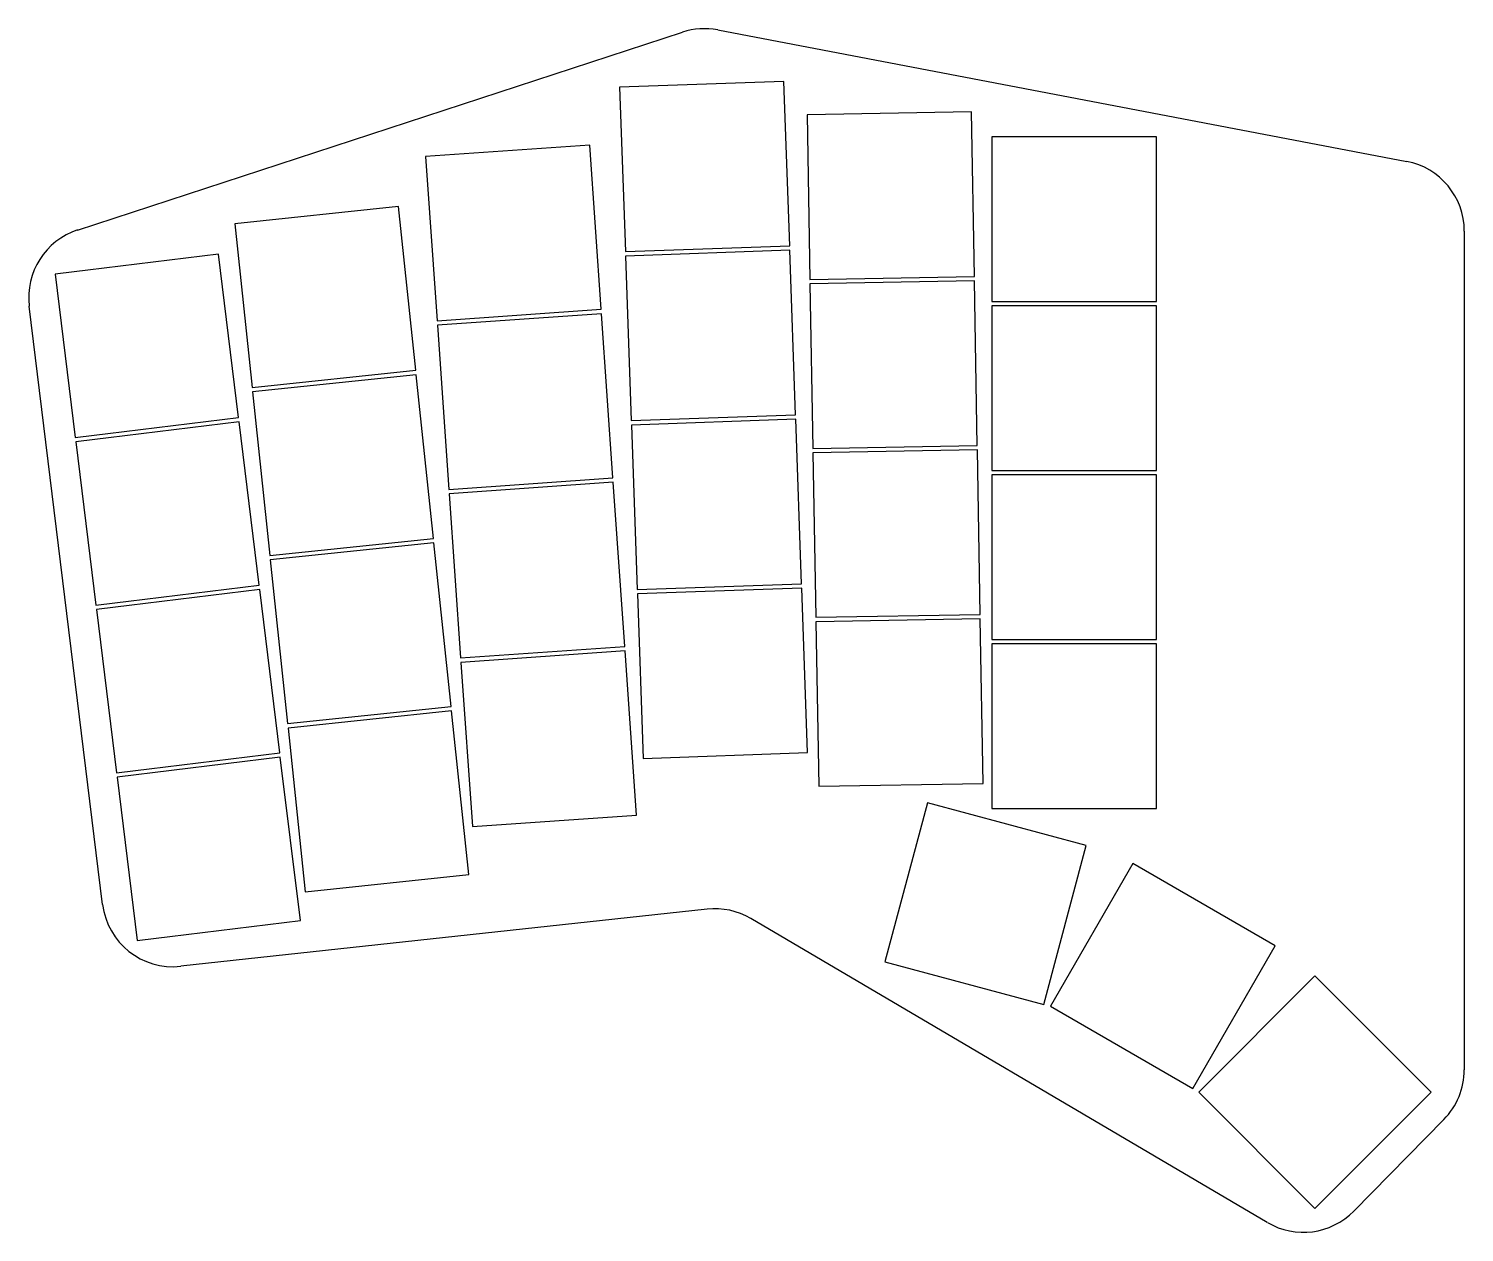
# Model space of a CAD drawing. Header units: millimetres. Extents: x 59 to 221, y -195 to -59.
import ezdxf

# ---------------------------------------------------------------- set-up
doc = ezdxf.new("R2010")
doc.units = ezdxf.units.MM

msp = doc.modelspace()

# ---------------------------------------------------------------- linework, layer by layer
for p, q in [((64.27, -81.73), (132.49, -59.44)), ((136.47, -59.18), (214.17, -74)), ((143.94, -64.98), (125.4, -65.63)), ((125.4, -65.63), (126.05, -84.17)), ((144.59, -83.52), (143.94, -64.98)), ((165.08, -68.42), (146.54, -68.74)), ((146.54, -68.74), (146.86, -87.29)), ((165.41, -86.97), (165.08, -68.42)), ((185.94, -71.23), (167.39, -71.23)), ((167.39, -71.23), (167.39, -89.78)), ((185.94, -89.78), (185.94, -71.23)), ((122.03, -72.17), (103.52, -73.46)), ((123.32, -90.67), (122.03, -72.17)), ((103.52, -73.46), (104.82, -91.96)), ((100.47, -79.09), (82.02, -81.03)), ((102.41, -97.54), (100.47, -79.09)), ((82.02, -81.03), (83.96, -99.48)), ((220.67, -81.86), (220.67, -176.38)), ((126.05, -84.17), (144.59, -83.52)), ((144.61, -84.02), (126.07, -84.67)), ((145.25, -102.56), (144.61, -84.02)), ((80.16, -84.44), (61.75, -86.7)), ((82.42, -102.85), (80.16, -84.44)), ((126.07, -84.67), (126.72, -103.21)), ((61.75, -86.7), (64.01, -105.11)), ((146.86, -87.29), (165.41, -86.97)), ((165.42, -87.47), (146.87, -87.79)), ((146.87, -87.79), (147.19, -106.34)), ((165.74, -106.01), (165.42, -87.47)), ((67.09, -157.74), (58.81, -90.31)), ((104.82, -91.96), (123.32, -90.67)), ((167.39, -89.78), (185.94, -89.78)), ((185.94, -90.28), (167.39, -90.28)), ((167.39, -90.28), (167.39, -108.83)), ((185.94, -108.83), (185.94, -90.28)), ((123.36, -91.17), (104.85, -92.46)), ((124.65, -109.67), (123.36, -91.17)), ((104.85, -92.46), (106.15, -110.97)), ((83.96, -99.48), (102.41, -97.54)), ((102.46, -98.04), (84.01, -99.98)), ((104.4, -116.49), (102.46, -98.04)), ((84.01, -99.98), (85.95, -118.43)), ((64.01, -105.11), (82.42, -102.85)), ((82.48, -103.34), (64.07, -105.6)), ((84.74, -121.75), (82.48, -103.34)), ((126.72, -103.21), (145.25, -102.56)), ((145.27, -103.06), (126.73, -103.71)), ((145.92, -121.6), (145.27, -103.06)), ((126.73, -103.71), (127.38, -122.25)), ((64.07, -105.6), (66.33, -124.02)), ((147.19, -106.34), (165.74, -106.01)), ((165.75, -106.51), (147.2, -106.84)), ((147.2, -106.84), (147.52, -125.38)), ((166.07, -125.06), (165.75, -106.51)), ((106.15, -110.97), (124.65, -109.67)), ((167.39, -108.83), (185.94, -108.83)), ((185.94, -109.33), (167.39, -109.33)), ((167.39, -109.33), (167.39, -127.88)), ((185.94, -127.88), (185.94, -109.33)), ((124.68, -110.17), (106.18, -111.47)), ((106.18, -111.47), (107.47, -129.97)), ((125.98, -128.68), (124.68, -110.17)), ((85.95, -118.43), (104.4, -116.49)), ((104.45, -116.98), (86, -118.92)), ((106.39, -135.43), (104.45, -116.98)), ((86, -118.92), (87.94, -137.37)), ((66.33, -124.02), (84.74, -121.75)), ((84.81, -122.25), (66.39, -124.51)), ((87.07, -140.66), (84.81, -122.25)), ((127.38, -122.25), (145.92, -121.6)), ((145.94, -122.1), (127.4, -122.75)), ((127.4, -122.75), (128.05, -141.28)), ((146.58, -140.64), (145.94, -122.1)), ((66.39, -124.51), (68.65, -142.92)), ((147.52, -125.38), (166.07, -125.06)), ((166.08, -125.56), (147.53, -125.88)), ((147.53, -125.88), (147.86, -144.43)), ((166.4, -144.11), (166.08, -125.56)), ((167.39, -127.88), (185.94, -127.88)), ((107.47, -129.97), (125.98, -128.68)), ((126.01, -129.18), (107.51, -130.47)), ((127.31, -147.68), (126.01, -129.18)), ((185.94, -128.38), (167.39, -128.38)), ((167.39, -128.38), (167.39, -146.93)), ((185.94, -146.93), (185.94, -128.38)), ((107.51, -130.47), (108.8, -148.97)), ((87.94, -137.37), (106.39, -135.43)), ((106.44, -135.93), (88, -137.87)), ((108.38, -154.38), (106.44, -135.93)), ((88, -137.87), (89.94, -156.32)), ((68.65, -142.92), (87.07, -140.66)), ((128.05, -141.28), (146.58, -140.64)), ((87.13, -141.16), (68.72, -143.42)), ((89.39, -159.57), (87.13, -141.16)), ((68.72, -143.42), (70.98, -161.83)), ((147.86, -144.43), (166.4, -144.11)), ((160.11, -146.29), (155.31, -164.21)), ((178.03, -151.09), (160.11, -146.29)), ((167.39, -146.93), (185.94, -146.93)), ((108.8, -148.97), (127.31, -147.68)), ((173.23, -169.01), (178.03, -151.09)), ((183.27, -153.15), (174, -169.21)), ((199.34, -162.42), (183.27, -153.15)), ((89.94, -156.32), (108.38, -154.38)), ((135.27, -158.27), (75.9, -164.72)), ((70.98, -161.83), (89.39, -159.57)), ((198.45, -193.59), (140.19, -159.33)), ((190.06, -178.49), (199.34, -162.42)), ((155.31, -164.21), (173.23, -169.01)), ((203.83, -165.78), (190.71, -178.9)), ((216.95, -178.9), (203.83, -165.78)), ((174, -169.21), (190.06, -178.49)), ((190.71, -178.9), (203.83, -192.01)), ((203.83, -192.01), (216.95, -178.9)), ((218.37, -181.99), (208.21, -192.31))]:
    msp.add_line(p, q)
for centre, start, end in [((134.97, -67.04), 79.2037, 108.0959), ((212.67, -81.86), 0, 79.2037), ((66.75, -89.33), 108.0959, 187), ((75.03, -156.77), 187, 276.195), ((136.14, -166.23), 59.5385, 96.195), ((212.67, -176.38), 315.4501, 0), ((202.51, -186.7), 239.5385, 315.4501)]:
    msp.add_arc(centre, 8, start, end)

doc.saveas('drawing.dxf')
